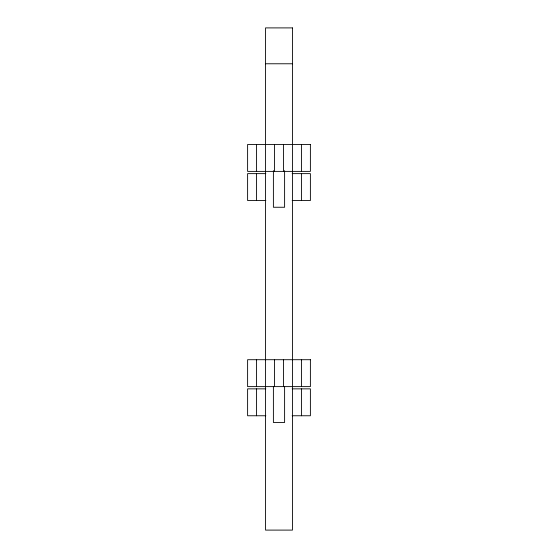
<?xml version="1.0" encoding="UTF-8"?>
<svg xmlns="http://www.w3.org/2000/svg" width="558" height="558" viewBox="0 0 558 558"><rect width="100%" height="100%" fill="white"/><g stroke="black" fill="none" stroke-linecap="round" stroke-linejoin="round"><path stroke-width="0.84" d="M265.545 63.772L292.455 63.772M265.852 173.629L247.613 173.629L247.613 200.531L265.852 200.531M292.148 173.629L310.387 173.629L310.387 200.531L292.148 200.531M265.852 388.856L247.613 388.856L247.613 415.759L265.852 415.759M292.148 388.856L310.387 388.856L310.387 415.759L292.148 415.759M301.418 144.48L301.418 171.383M301.418 173.629L301.418 200.531M301.418 359.708L301.418 386.617M301.418 388.856L301.418 415.759M284.608 170.636L284.608 207.255L273.392 207.255L273.392 170.636M284.608 386.736L284.608 422.483L273.392 422.483L273.392 386.736M283.485 144.48L283.485 171.383M283.485 359.708L283.485 386.617M274.515 144.48L274.515 171.383M274.515 359.708L274.515 386.617M256.582 144.48L256.582 171.383M256.582 173.629L256.582 200.531M256.582 359.708L256.582 386.617M256.582 388.856L256.582 415.759M292.455 27.9L265.545 27.9L265.545 530.1L292.455 530.1L292.455 27.9M310.387 144.48L247.613 144.48L247.613 171.383L310.387 171.383L310.387 144.48M310.387 359.708L247.613 359.708L247.613 386.617L310.387 386.617L310.387 359.708"/></g></svg>
